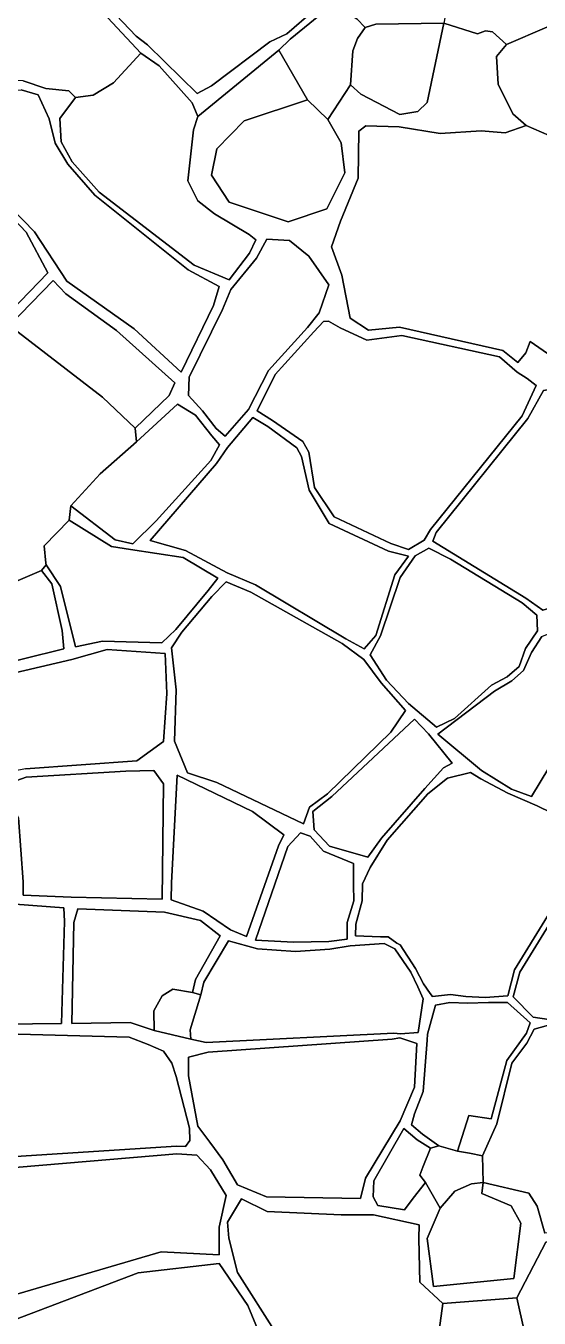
# Model space of a CAD drawing. Extents: x 542555 to 550520, y 1840485 to 1846995.
# Drawn here: x 549126.2 to 549194.6, y 1843750 to 1843922.2 of the extents above; entities that cross this region are included whole.
import ezdxf

# ---------------------------------------------------------------- set-up
doc = ezdxf.new("R2010")
doc.units = 0
doc.layers.add('Level 30', color=7, linetype='Continuous')

msp = doc.modelspace()

# ---------------------------------------------------------------- linework, layer by layer
at = {"layer": 'Level 30'}
for points in [[(549161, 1843921.12), (549164.58, 1843924.24), (549165.38, 1843925.33), (549165.05, 1843926.61), (549162.64, 1843928.91), (549141.86, 1843945.76), (549142, 1843946.82), (549138.62, 1843947.95), (549137.5, 1843947.87), (549128.04, 1843937.79), (549126.69, 1843935.82), (549126.63, 1843932.6), (549128.67, 1843931.13), (549134.74, 1843927.34), (549140.92, 1843920.81), (549142.44, 1843919.63), (549144.71, 1843917.43), (549149.06, 1843913.16), (549150.93, 1843914.18), (549158.72, 1843920.05)], [(549164.58, 1843924.24), (549161, 1843921.12), (549158.72, 1843920.05), (549150.93, 1843914.18), (549149.06, 1843913.16), (549144.71, 1843917.43), (549142.44, 1843919.63), (549140.92, 1843920.81), (549134.74, 1843927.34), (549128.67, 1843931.13), (549126.63, 1843932.6), (549126.69, 1843935.82), (549128.04, 1843937.79), (549137.5, 1843947.87), (549138.62, 1843947.95), (549142, 1843946.82), (549141.86, 1843945.76), (549162.64, 1843928.91), (549165.05, 1843926.61), (549165.38, 1843925.33)], [(549179.56, 1843941.06), (549180.69, 1843940.46), (549189.27, 1843935.11), (549189.52, 1843933.77), (549185.88, 1843928.15), (549182.54, 1843925.85), (549181.92, 1843922.52), (549172.86, 1843922.42), (549171.41, 1843921.97), (549170.29, 1843923.13), (549168.16, 1843924.48), (549166.66, 1843925.39), (549166.01, 1843926.82), (549167.54, 1843928.6), (549177.08, 1843938.53)], [(549135.2, 1843912.94), (549132.82, 1843912.63), (549131.93, 1843913.51), (549128.88, 1843913.85), (549125.86, 1843914.86), (549117.75, 1843915.01), (549115.87, 1843915.53), (549116.29, 1843917.6), (549123.69, 1843929.6), (549125.87, 1843931.42), (549127.87, 1843930.18), (549134, 1843926.65), (549141.52, 1843918.55), (549137.9, 1843914.57)], [(549166.66, 1843925.39), (549168.16, 1843924.48), (549170.29, 1843923.13), (549171.41, 1843921.97), (549170.42, 1843920.49), (549169.76, 1843918.83), (549169.45, 1843914.31), (549166.43, 1843909.71), (549163.72, 1843912.31), (549159.92, 1843918.93), (549161.45, 1843920.42), (549165.24, 1843923.49)], [(549170.85, 1843913.06), (549169.45, 1843914.31), (549169.76, 1843918.83), (549170.42, 1843920.49), (549171.41, 1843921.97), (549172.86, 1843922.42), (549181.92, 1843922.52), (549179.7, 1843911.98), (549178.42, 1843910.75), (549176.04, 1843910.35)], [(549202.8, 1843915.74), (549202.84, 1843914.75), (549199.57, 1843907.51), (549197.95, 1843906.69), (549192.85, 1843908.88), (549191.11, 1843910.46), (549189.13, 1843914.4), (549188.9, 1843918.09), (549190.26, 1843919.71), (549195.62, 1843921.98), (549199, 1843920.93), (549200.01, 1843919.14)], [(549151.36, 1843897.13), (549155.95, 1843894.39), (549156.86, 1843893.65), (549156, 1843891.9), (549153.3, 1843888.33), (549148.64, 1843890.31), (549135.98, 1843900), (549132.37, 1843904.04), (549130.93, 1843906.72), (549130.75, 1843909.83), (549132.82, 1843912.63), (549135.2, 1843912.94), (549137.9, 1843914.57), (549141.52, 1843918.55), (549143.99, 1843916.84), (549148.39, 1843911.93), (549149.12, 1843910.09), (549148.56, 1843908.31), (549147.81, 1843901.54), (549149.13, 1843898.86)], [(549151.96, 1843887.47), (549151.2, 1843884.9), (549146.91, 1843876.02), (549140.65, 1843881.83), (549131.66, 1843888.14), (549127.36, 1843894.75), (549119.84, 1843902.47), (549113.38, 1843907.45), (549114.35, 1843908.89), (549115.18, 1843911.04), (549115.82, 1843913.41), (549117.48, 1843913.61), (549125.61, 1843913.64), (549127.84, 1843912.97), (549129.31, 1843909.77), (549130.13, 1843906.54), (549131.8, 1843903.77), (549135.4, 1843899.61), (549147.84, 1843889.68)], [(549155.28, 1843909.51), (549163.72, 1843912.31), (549166.43, 1843909.71), (549168.23, 1843906.59), (549168.69, 1843902.6), (549166.33, 1843897.8), (549161.15, 1843896.07), (549153.31, 1843898.7), (549150.94, 1843902.27), (549151.68, 1843905.79)], [(549120.52, 1843900.69), (549126.26, 1843894.7), (549129.16, 1843889.28), (549123, 1843882.92), (549120.98, 1843880.65), (549116.11, 1843875.58), (549114.5, 1843873.23), (549111.42, 1843875.24), (549098.87, 1843886.07), (549094.79, 1843888.71), (549093.74, 1843889.3), (549092.89, 1843889.56), (549091.68, 1843890.21), (549095.26, 1843895.72), (549099.4, 1843900.22), (549103.8, 1843908.01), (549105.53, 1843910.36), (549107.11, 1843909.54), (549108.12, 1843908.74), (549112.61, 1843906.43)], [(549163.92, 1843891.5), (549166.58, 1843887.67), (549165.27, 1843883.94), (549163.72, 1843881.97), (549158.56, 1843876.27), (549155.9, 1843871.06), (549152.79, 1843867.5), (549151.55, 1843868.54), (549149.73, 1843870.87), (549147.87, 1843872.92), (549147.97, 1843875.39), (549152.4, 1843884.4), (549153.53, 1843887.06), (549156.95, 1843891.24), (549158.31, 1843893.77), (549161.32, 1843893.57)], [(549166.58, 1843887.67), (549163.92, 1843891.5), (549161.32, 1843893.57), (549158.31, 1843893.77), (549156.95, 1843891.24), (549153.53, 1843887.06), (549152.4, 1843884.4), (549147.97, 1843875.39), (549147.87, 1843872.92), (549149.73, 1843870.87), (549151.55, 1843868.54), (549152.79, 1843867.5), (549155.9, 1843871.06), (549158.56, 1843876.27), (549163.72, 1843881.97), (549165.27, 1843883.94)], [(549146.07, 1843874.62), (549145.33, 1843872.94), (549140.77, 1843868.56), (549136.43, 1843872.69), (549124.03, 1843882.25), (549129.87, 1843888.23), (549131.54, 1843886.49), (549138.28, 1843881.57)], [(549189.3, 1843878.08), (549191.68, 1843876.06), (549193, 1843875.18), (549194.18, 1843874.25), (549192.34, 1843870.24), (549180.13, 1843855.09), (549179.29, 1843853.66), (549177.19, 1843852.42), (549174.83, 1843853.22), (549167.31, 1843856.78), (549164.67, 1843860.67), (549163.92, 1843865.39), (549163.11, 1843866.81), (549159.06, 1843869.59), (549157.05, 1843870.9), (549159.42, 1843875.71), (549164.57, 1843881.42), (549165.89, 1843882.78), (549166.53, 1843882.85), (549168.1, 1843881.94), (549171.62, 1843880.32), (549176.32, 1843880.92)], [(549191.68, 1843876.06), (549189.3, 1843878.08), (549176.32, 1843880.92), (549171.62, 1843880.32), (549168.1, 1843881.94), (549166.53, 1843882.85), (549165.89, 1843882.78), (549164.57, 1843881.42), (549159.42, 1843875.71), (549157.05, 1843870.9), (549159.06, 1843869.59), (549163.11, 1843866.81), (549163.92, 1843865.39), (549164.67, 1843860.67), (549167.31, 1843856.78), (549174.83, 1843853.22), (549177.19, 1843852.42), (549179.29, 1843853.66), (549180.13, 1843855.09), (549192.34, 1843870.24), (549194.18, 1843874.25), (549193, 1843875.18)], [(549209.54, 1843848.91), (549203.65, 1843844.66), (549199.11, 1843844.5), (549196.48, 1843844.75), (549195.1, 1843844.34), (549192.83, 1843845.91), (549180.43, 1843853.54), (549180.86, 1843854.69), (549193.08, 1843869.85), (549195.17, 1843873.59), (549197.38, 1843873.94), (549199.72, 1843872.29), (549201.23, 1843871.01), (549202.87, 1843869.71), (549205.4, 1843867.83), (549210.24, 1843864.48), (549214.3, 1843861.2), (549217.47, 1843857.98)], [(549203.65, 1843844.66), (549209.54, 1843848.91), (549217.47, 1843857.98), (549214.3, 1843861.2), (549210.24, 1843864.48), (549205.4, 1843867.83), (549202.87, 1843869.71), (549201.23, 1843871.01), (549199.72, 1843872.29), (549197.38, 1843873.94), (549195.17, 1843873.59), (549193.08, 1843869.85), (549180.86, 1843854.69), (549180.43, 1843853.54), (549192.83, 1843845.91), (549195.1, 1843844.34), (549196.48, 1843844.75), (549199.11, 1843844.5)], [(549150.99, 1843867.55), (549152.02, 1843866.35), (549150.84, 1843864.25), (549143.57, 1843856.22), (549140.48, 1843853.19), (549138.1, 1843853.68), (549132.23, 1843858.25), (549136.12, 1843862.5), (549140.98, 1843866.74), (549146.4, 1843871.78), (549148.8, 1843870.32)], [(549162.92, 1843864.79), (549163.98, 1843860.34), (549166.64, 1843855.88), (549174.51, 1843852.21), (549177.21, 1843851.52), (549175.35, 1843849.04), (549172.84, 1843840.95), (549171.29, 1843839.18), (549168.85, 1843840.53), (549156.79, 1843847.71), (549153.03, 1843849.31), (549147.48, 1843852.26), (549142.78, 1843853.61), (549151.62, 1843863.85), (549153.06, 1843866), (549156.44, 1843869.99), (549158.46, 1843868.8), (549162.3, 1843865.94)], [(549163.98, 1843860.34), (549162.92, 1843864.79), (549162.3, 1843865.94), (549158.46, 1843868.8), (549156.44, 1843869.99), (549153.06, 1843866), (549151.62, 1843863.85), (549142.78, 1843853.61), (549147.48, 1843852.26), (549153.03, 1843849.31), (549156.79, 1843847.71), (549168.85, 1843840.53), (549171.29, 1843839.18), (549172.84, 1843840.95), (549175.35, 1843849.04), (549177.21, 1843851.52), (549174.51, 1843852.21), (549166.64, 1843855.88)], [(549151.81, 1843848.61), (549150.52, 1843846.96), (549146.19, 1843841.76), (549144.35, 1843839.96), (549136.45, 1843840.22), (549132.82, 1843839.45), (549130.84, 1843847.5), (549128.91, 1843850.37), (549128.89, 1843850.61), (549128.64, 1843852.89), (549131.97, 1843856.32), (549137.65, 1843852.81), (549140.16, 1843852.4), (549147.17, 1843851.33)], [(549194.37, 1843841.58), (549192.79, 1843839.22), (549191.95, 1843836.84), (549190.34, 1843835.46), (549188.25, 1843834.36), (549183.32, 1843829.88), (549180.91, 1843828.75), (549177.17, 1843831.9), (549174.27, 1843835), (549172.08, 1843838.4), (549173.47, 1843840.92), (549176.07, 1843848.68), (549178.08, 1843851.56), (549179.91, 1843852.59), (549182.79, 1843851.14), (549192.32, 1843845.29), (549194.27, 1843843.67)], [(549192.79, 1843839.22), (549194.37, 1843841.58), (549194.27, 1843843.67), (549192.32, 1843845.29), (549182.79, 1843851.14), (549179.91, 1843852.59), (549178.08, 1843851.56), (549176.07, 1843848.68), (549173.47, 1843840.92), (549172.08, 1843838.4), (549174.27, 1843835), (549177.17, 1843831.9), (549180.91, 1843828.75), (549183.32, 1843829.88), (549188.25, 1843834.36), (549190.34, 1843835.46), (549191.95, 1843836.84)], [(549119.14, 1843836.09), (549117.43, 1843837.98), (549115.9, 1843846.79), (549116.62, 1843848.92), (549119.77, 1843847.8), (549123.97, 1843847.73), (549128.32, 1843849.61), (549129.69, 1843847.85), (549131.06, 1843841.63), (549131.29, 1843839.16), (549120.47, 1843836.53)], [(549173.55, 1843834.65), (549176.79, 1843830.95), (549174.83, 1843828.09), (549166.41, 1843819.88), (549164.02, 1843818.11), (549163.21, 1843815.86), (549151.64, 1843821.38), (549147.75, 1843822.66), (549146.01, 1843826.88), (549146.25, 1843833.72), (549145.6, 1843839.3), (549147, 1843841.42), (549150.99, 1843846.15), (549152.89, 1843848.1), (549156.18, 1843846.71), (549168.36, 1843839.9), (549171.23, 1843837.77)], [(549176.79, 1843830.95), (549173.55, 1843834.65), (549171.23, 1843837.77), (549168.36, 1843839.9), (549156.18, 1843846.71), (549152.89, 1843848.1), (549150.99, 1843846.15), (549147, 1843841.42), (549145.6, 1843839.3), (549146.25, 1843833.72), (549146.01, 1843826.88), (549147.75, 1843822.66), (549151.64, 1843821.38), (549163.21, 1843815.86), (549164.02, 1843818.11), (549166.41, 1843819.88), (549174.83, 1843828.09)], [(549197.67, 1843840.3), (549199.08, 1843838.04), (549201.34, 1843836.02), (549202.79, 1843834.77), (549193.58, 1843819.52), (549190.89, 1843820.48), (549186.9, 1843822.97), (549181.12, 1843827.8), (549188.66, 1843833.55), (549190.94, 1843834.94), (549192.53, 1843836.31), (549193.56, 1843838.71), (549194.97, 1843840.83), (549195.91, 1843841.21)], [(549144.79, 1843838.56), (549144.99, 1843833.22), (549144.54, 1843826.85), (549141.01, 1843824.28), (549126.16, 1843823.21), (549122.69, 1843822.53), (549120.66, 1843823.98), (549118.97, 1843825.62), (549118.56, 1843826.37), (549118.49, 1843828.3), (549119.42, 1843834.1), (549121.85, 1843835.3), (549132.35, 1843837.74), (549137.03, 1843839.1)], [(549178, 1843829.83), (549179.85, 1843827.84), (549183, 1843823.97), (549181.87, 1843823.34), (549179.36, 1843820.58), (549173.58, 1843813.95), (549171.78, 1843811.43), (549166.67, 1843812.9), (549164.64, 1843815.05), (549164.46, 1843817.51), (549167, 1843819.51)], [(549179.85, 1843827.84), (549178, 1843829.83), (549167, 1843819.51), (549164.46, 1843817.51), (549164.64, 1843815.05), (549166.67, 1843812.9), (549171.78, 1843811.43), (549173.58, 1843813.95), (549179.36, 1843820.58), (549181.87, 1843823.34), (549183, 1843823.97)], [(549143.27, 1843822.97), (549144.55, 1843821.2), (549144.36, 1843805.82), (549132.27, 1843806.12), (549125.87, 1843806.38), (549125.85, 1843808.16), (549125.23, 1843816.68), (549124.32, 1843818.41), (549123.78, 1843821.2), (549126.28, 1843822.07), (549139.55, 1843822.88)], [(549144.55, 1843821.2), (549143.27, 1843822.97), (549139.55, 1843822.88), (549126.28, 1843822.07), (549123.78, 1843821.2), (549124.32, 1843818.41), (549125.23, 1843816.68), (549125.85, 1843808.16), (549125.87, 1843806.38), (549132.27, 1843806.12), (549144.36, 1843805.82)], [(549160.59, 1843814.41), (549159.87, 1843812.92), (549155.63, 1843800.84), (549153.46, 1843801.73), (549149.84, 1843804.23), (549145.56, 1843805.75), (549145.61, 1843807.99), (549146.36, 1843822.37), (549156.41, 1843817.52)], [(549159.87, 1843812.92), (549160.59, 1843814.41), (549156.41, 1843817.52), (549146.36, 1843822.37), (549145.61, 1843807.99), (549145.56, 1843805.75), (549149.84, 1843804.23), (549153.46, 1843801.73), (549155.63, 1843800.84)], [(549169, 1843802.73), (549169.01, 1843800.52), (549166.57, 1843800.2), (549161.88, 1843800.09), (549156.8, 1843800.35), (549161.12, 1843812.86), (549162.8, 1843814.65), (549164.1, 1843814.24), (549165.88, 1843812.24), (549169.85, 1843810.57), (549169.87, 1843807.72), (549169.91, 1843805.61)], [(549169.01, 1843800.52), (549169, 1843802.73), (549169.91, 1843805.61), (549169.87, 1843807.72), (549169.85, 1843810.57), (549165.88, 1843812.24), (549164.1, 1843814.24), (549162.8, 1843814.65), (549161.12, 1843812.86), (549156.8, 1843800.35), (549161.88, 1843800.09), (549166.57, 1843800.2)], [(549215.41, 1843804.76), (549212.05, 1843799.16), (549211.23, 1843796.28), (549209.37, 1843790.81), (549204.82, 1843789.99), (549202.64, 1843791.74), (549195.9, 1843789.81), (549193.8, 1843790.12), (549191.13, 1843792.82), (549192.03, 1843796.11), (549201.46, 1843811.45), (549202.66, 1843813.34), (549207.58, 1843811.32), (549209.91, 1843809.65)], [(549212.05, 1843799.16), (549215.41, 1843804.76), (549209.91, 1843809.65), (549207.58, 1843811.32), (549202.66, 1843813.34), (549201.46, 1843811.45), (549192.03, 1843796.11), (549191.13, 1843792.82), (549193.8, 1843790.12), (549195.9, 1843789.81), (549202.64, 1843791.74), (549204.82, 1843789.99), (549209.37, 1843790.81), (549211.23, 1843796.28)], [(549131.39, 1843802.84), (549130.99, 1843789.28), (549107.85, 1843788.99), (549106.13, 1843788.21), (549101.32, 1843794.17), (549102.09, 1843795.5), (549104.22, 1843799.28), (549107.12, 1843800.97), (549122.29, 1843805.1), (549124.78, 1843805.17), (549131.26, 1843804.68)], [(549130.99, 1843789.28), (549131.39, 1843802.84), (549131.26, 1843804.68), (549124.78, 1843805.17), (549122.29, 1843805.1), (549107.12, 1843800.97), (549104.22, 1843799.28), (549102.09, 1843795.5), (549101.32, 1843794.17), (549106.13, 1843788.21), (549107.85, 1843788.99)], [(549148.8, 1843795.13), (549148.42, 1843793.38), (549145.78, 1843793.86), (549144.37, 1843792.97), (549143.28, 1843790.96), (549143.3, 1843788.33), (549140.13, 1843789.39), (549132.34, 1843789.29), (549132.63, 1843802.71), (549133.15, 1843804.55), (549144.68, 1843804.1), (549149.47, 1843803), (549152.11, 1843800.96)], [(549173.96, 1843799.91), (549169.42, 1843799.61), (549166.72, 1843799.18), (549162.13, 1843798.84), (549157.08, 1843799.2), (549153.22, 1843800.28), (549149.92, 1843794.78), (549149.52, 1843793.1), (549148.42, 1843793.38), (549148.8, 1843795.13), (549152.11, 1843800.96), (549149.47, 1843803), (549144.68, 1843804.1), (549133.15, 1843804.55), (549132.63, 1843802.71), (549132.34, 1843789.29), (549140.13, 1843789.39), (549143.3, 1843788.33), (549148.21, 1843787.19), (549150.23, 1843786.75), (549175.23, 1843787.99), (549176.14, 1843787.89), (549178.5, 1843788.09), (549179.14, 1843792.57), (549178.43, 1843794.15), (549177.52, 1843796.11), (549175.38, 1843799.21)], [(549169.42, 1843799.61), (549173.96, 1843799.91), (549175.38, 1843799.21), (549177.52, 1843796.11), (549178.43, 1843794.15), (549179.14, 1843792.57), (549178.5, 1843788.09), (549176.14, 1843787.89), (549175.23, 1843787.99), (549150.23, 1843786.75), (549148.21, 1843787.19), (549148.12, 1843788.41), (549149.52, 1843793.1), (549149.92, 1843794.78), (549153.22, 1843800.28), (549157.08, 1843799.2), (549162.13, 1843798.84), (549166.72, 1843799.18)], [(549148.12, 1843788.41), (549148.21, 1843787.19), (549143.3, 1843788.33), (549143.28, 1843790.96), (549144.37, 1843792.97), (549145.78, 1843793.86), (549148.42, 1843793.38), (549149.52, 1843793.1)], [(549190.29, 1843784.35), (549188.22, 1843776.56), (549185.21, 1843777.03), (549183.73, 1843772.25), (549181.24, 1843772.99), (549179.07, 1843774.51), (549177.58, 1843775.76), (549177.98, 1843777.24), (549179.13, 1843780.21), (549179.69, 1843787.06), (549179.71, 1843787.86), (549180.77, 1843791.73), (549182.68, 1843792.07), (549185.04, 1843791.98), (549187.85, 1843792.05), (549190.36, 1843792.08), (549193.39, 1843789.37), (549192.93, 1843787.97)], [(549210.21, 1843776.7), (549209.9, 1843775.25), (549205.82, 1843767.82), (549204.79, 1843765.2), (549198.64, 1843761.67), (549195.37, 1843761.32), (549194.31, 1843764.95), (549193.21, 1843766.65), (549187.15, 1843768.1), (549187.06, 1843771.66), (549188.98, 1843775.89), (549190.97, 1843783.99), (549192.97, 1843786.64), (549193.95, 1843788.5), (549202.23, 1843790.82), (549204.59, 1843789.05), (549207.08, 1843787.81), (549208.33, 1843784.11)], [(549147.47, 1843772.89), (549146.3, 1843772.92), (549115.89, 1843770.99), (549113.36, 1843775.16), (549110.61, 1843778.41), (549106.49, 1843787.21), (549108.71, 1843788.3), (549140, 1843787.43), (549142.52, 1843786.45), (549144.57, 1843785.6), (549145.65, 1843783.99), (549146.26, 1843782.2), (549148.03, 1843775.32), (549148.06, 1843773.66)], [(549146.3, 1843772.92), (549147.47, 1843772.89), (549148.06, 1843773.66), (549148.03, 1843775.32), (549146.26, 1843782.2), (549145.65, 1843783.99), (549144.57, 1843785.6), (549142.52, 1843786.45), (549140, 1843787.43), (549108.71, 1843788.3), (549106.49, 1843787.21), (549110.61, 1843778.41), (549113.36, 1843775.16), (549115.89, 1843770.99)], [(549178.3, 1843786.6), (549178.01, 1843780.79), (549176.09, 1843776.28), (549171.47, 1843768.68), (549170.79, 1843765.94), (549158.26, 1843766.16), (549154.42, 1843767.79), (549152.46, 1843771.11), (549150.72, 1843773.47), (549149.14, 1843775.58), (549147.89, 1843782.28), (549147.9, 1843784.8), (549150.51, 1843785.44), (549175, 1843787.2), (549176.04, 1843787.34)], [(549178.01, 1843780.79), (549178.3, 1843786.6), (549176.04, 1843787.34), (549175, 1843787.2), (549150.51, 1843785.44), (549147.9, 1843784.8), (549147.89, 1843782.28), (549149.14, 1843775.58), (549150.72, 1843773.47), (549152.46, 1843771.11), (549154.42, 1843767.79), (549158.26, 1843766.16), (549170.79, 1843765.94), (549171.47, 1843768.68), (549176.09, 1843776.28)], [(549178.7, 1843769.07), (549179.46, 1843768.1), (549177.82, 1843766.02), (549176.64, 1843764.43), (549173.11, 1843765.01), (549172.48, 1843766.16), (549172.59, 1843768.3), (549176.55, 1843775.27), (549178.33, 1843773.77), (549180.13, 1843772.65), (549179.1, 1843770.11)], [(549150.82, 1843769.76), (549152.89, 1843766.37), (549151.97, 1843762.13), (549151.99, 1843758.45), (549144.23, 1843758.87), (549120.12, 1843751.77), (549114.73, 1843760.88), (549113.65, 1843765.67), (549115.73, 1843767.03), (549116.37, 1843769.38), (549146.31, 1843771.91), (549148.99, 1843771.75)], [(549152.89, 1843766.37), (549150.82, 1843769.76), (549148.99, 1843771.75), (549146.31, 1843771.91), (549116.37, 1843769.38), (549115.73, 1843767.03), (549113.65, 1843765.67), (549114.73, 1843760.88), (549120.12, 1843751.77), (549144.23, 1843758.87), (549151.99, 1843758.45), (549151.97, 1843762.13)], [(549187.06, 1843771.66), (549187.15, 1843768.1), (549185.58, 1843767.93), (549183.38, 1843766.92), (549181.43, 1843764.65), (549179.46, 1843768.1), (549178.7, 1843769.07), (549179.1, 1843770.11), (549180.13, 1843772.65), (549181.24, 1843772.99), (549183.73, 1843772.25), (549185.3, 1843772)], [(549187.15, 1843768.1), (549186.98, 1843766.64), (549190.87, 1843764.98), (549192.16, 1843762.69), (549191.21, 1843755.3), (549180.51, 1843754.24), (549179.68, 1843760.62), (549181.43, 1843764.65), (549183.38, 1843766.92), (549185.58, 1843767.93)], [(549181.78, 1843751.98), (549181.13, 1843747.4), (549183.32, 1843744.19), (549182.19, 1843742.32), (549180.81, 1843739.37), (549178.44, 1843738.37), (549165.49, 1843745.01), (549159.63, 1843747.92), (549154.42, 1843756.11), (549153.24, 1843760.65), (549153.09, 1843762.8), (549154.93, 1843765.91), (549158.37, 1843764.23), (549168.24, 1843763.8), (549172.51, 1843763.8), (549178.62, 1843762.44), (549178.57, 1843760.62), (549178.69, 1843754.82)], [(549206.02, 1843763.26), (549207.79, 1843762.35), (549213.42, 1843760.25), (549217.73, 1843753.59), (549215.37, 1843748.88), (549210.19, 1843748.5), (549197.07, 1843745.35), (549192.64, 1843748.13), (549191.63, 1843752.73), (549195.48, 1843760.13), (549198.28, 1843760.78), (549204.3, 1843763.83)], [(549157.37, 1843747.85), (549153.39, 1843744.04), (549153.65, 1843742.46), (549153.83, 1843740.75), (549151.72, 1843738.22), (549147.33, 1843735.8), (549140.28, 1843731.07), (549140.03, 1843726.16), (549132.92, 1843730.81), (549127.64, 1843731.92), (549126.31, 1843732.05), (549123.54, 1843741.75), (549123.05, 1843746.14), (549124.71, 1843749.8), (549141.17, 1843756.07), (549151.96, 1843757.29), (549155.78, 1843751.68)], [(549217.04, 1843749.42), (549218.17, 1843748.41), (549215.09, 1843739.17), (549214.47, 1843738.01), (549210.73, 1843739.72), (549207.51, 1843738.71), (549201.7, 1843734.72), (549197.17, 1843737.74), (549193.35, 1843736.46), (549189.71, 1843738.95), (549189.91, 1843739.9), (549184.75, 1843743.79), (549183.32, 1843744.19), (549181.13, 1843747.4), (549181.78, 1843751.98), (549191.63, 1843752.73), (549192.64, 1843748.13), (549197.07, 1843745.35), (549210.19, 1843748.5), (549215.37, 1843748.88)]]:
    msp.add_lwpolyline(points, close=True, dxfattribs=at)
for points in [[(549165.24, 1843923.49), (549161.45, 1843920.42), (549159.92, 1843918.93), (549149.12, 1843910.09), (549148.39, 1843911.93), (549143.99, 1843916.84), (549141.52, 1843918.55), (549134, 1843926.65)], [(549125.86, 1843914.86), (549128.88, 1843913.85), (549131.93, 1843913.51), (549132.82, 1843912.63), (549130.75, 1843909.83), (549130.93, 1843906.72), (549132.37, 1843904.04), (549135.98, 1843900), (549148.64, 1843890.31), (549153.3, 1843888.33), (549156, 1843891.9), (549156.86, 1843893.65), (549155.95, 1843894.39), (549151.36, 1843897.13), (549149.13, 1843898.86), (549147.81, 1843901.54), (549148.56, 1843908.31), (549149.12, 1843910.09), (549159.92, 1843918.93), (549163.72, 1843912.31), (549155.28, 1843909.51), (549151.68, 1843905.79), (549150.94, 1843902.27), (549153.31, 1843898.7), (549161.15, 1843896.07), (549166.33, 1843897.8), (549168.69, 1843902.6), (549168.23, 1843906.59), (549166.43, 1843909.71), (549169.45, 1843914.31), (549170.85, 1843913.06), (549176.04, 1843910.35), (549178.42, 1843910.75), (549179.7, 1843911.98), (549181.92, 1843922.52), (549186.39, 1843921.1), (549187.44, 1843921.5), (549188.4, 1843921.37), (549190.26, 1843919.71), (549188.9, 1843918.09), (549189.13, 1843914.4), (549191.11, 1843910.46), (549192.85, 1843908.88), (549190.07, 1843907.92), (549186.86, 1843908.21), (549181.42, 1843907.82), (549175.96, 1843908.73), (549171.49, 1843908.86), (549170.58, 1843908.16), (549170.47, 1843901.9), (549168.12, 1843896.16), (549166.93, 1843892.73), (549168.29, 1843888.96), (549169.43, 1843883.22), (549171.86, 1843881.63), (549175.98, 1843882.03), (549189.76, 1843878.94), (549191.76, 1843877.33), (549192.84, 1843878.63), (549193.42, 1843880.13), (549198.14, 1843876.86)], [(549206.93, 1843922.31), (549207.15, 1843920.52), (549207.31, 1843919.81), (549206.66, 1843917.93), (549205.95, 1843917.3), (549202.8, 1843915.74), (549200.01, 1843919.14), (549199, 1843920.93), (549195.62, 1843921.98), (549190.26, 1843919.71), (549188.4, 1843921.37), (549187.44, 1843921.5), (549186.39, 1843921.1), (549181.92, 1843922.52)], [(549119.84, 1843902.47), (549127.36, 1843894.75), (549131.66, 1843888.14), (549140.65, 1843881.83), (549146.91, 1843876.02), (549151.2, 1843884.9), (549151.96, 1843887.47), (549147.84, 1843889.68), (549135.4, 1843899.61), (549131.8, 1843903.77), (549130.13, 1843906.54), (549129.31, 1843909.77), (549127.84, 1843912.97), (549125.61, 1843913.64)], [(549198.14, 1843876.86), (549193.42, 1843880.13), (549192.84, 1843878.63), (549191.76, 1843877.33), (549189.76, 1843878.94), (549175.98, 1843882.03), (549171.86, 1843881.63), (549169.43, 1843883.22), (549168.29, 1843888.96), (549166.93, 1843892.73), (549168.12, 1843896.16), (549170.47, 1843901.9), (549170.58, 1843908.16), (549171.49, 1843908.86), (549175.96, 1843908.73), (549181.42, 1843907.82), (549186.86, 1843908.21), (549190.07, 1843907.92), (549192.85, 1843908.88), (549197.95, 1843906.69)], [(549123, 1843882.92), (549129.16, 1843889.28), (549126.26, 1843894.7), (549120.52, 1843900.69)], [(549120.47, 1843836.53), (549131.29, 1843839.16), (549131.06, 1843841.63), (549129.69, 1843847.85), (549128.32, 1843849.61), (549128.91, 1843850.37), (549130.84, 1843847.5), (549132.82, 1843839.45), (549136.45, 1843840.22), (549144.35, 1843839.96), (549146.19, 1843841.76), (549150.52, 1843846.96), (549151.81, 1843848.61), (549147.17, 1843851.33), (549140.16, 1843852.4), (549137.65, 1843852.81), (549131.97, 1843856.32), (549132.23, 1843858.25), (549138.1, 1843853.68), (549140.48, 1843853.19), (549143.57, 1843856.22), (549150.84, 1843864.25), (549152.02, 1843866.35), (549150.99, 1843867.55), (549148.8, 1843870.32), (549146.4, 1843871.78), (549140.98, 1843866.74), (549140.77, 1843868.56), (549145.33, 1843872.94), (549146.07, 1843874.62), (549138.28, 1843881.57), (549131.54, 1843886.49), (549129.87, 1843888.23), (549124.03, 1843882.25)], [(549124.03, 1843882.25), (549136.43, 1843872.69), (549140.77, 1843868.56), (549140.98, 1843866.74), (549136.12, 1843862.5), (549132.23, 1843858.25), (549131.97, 1843856.32), (549128.64, 1843852.89), (549128.89, 1843850.61), (549128.91, 1843850.37), (549128.32, 1843849.61), (549123.97, 1843847.73)], [(549194.97, 1843840.83), (549193.56, 1843838.71), (549192.53, 1843836.31), (549190.94, 1843834.94), (549188.66, 1843833.55), (549181.12, 1843827.8), (549186.9, 1843822.97), (549190.89, 1843820.48), (549193.58, 1843819.52), (549202.79, 1843834.77)], [(549126.16, 1843823.21), (549141.01, 1843824.28), (549144.54, 1843826.85), (549144.99, 1843833.22), (549144.79, 1843838.56), (549137.03, 1843839.1), (549132.35, 1843837.74), (549121.85, 1843835.3)], [(549200.44, 1843811.29), (549191.33, 1843796.41), (549190.42, 1843792.97), (549187.41, 1843792.74), (549184.84, 1843792.88), (549182.79, 1843793.14), (549180.37, 1843792.87), (549180.08, 1843793.26), (549179.2, 1843794.56), (549178.11, 1843796.61), (549176.08, 1843799.77), (549175.63, 1843799.99), (549174.48, 1843800.82), (549173.45, 1843800.83), (549170.14, 1843800.94), (549170.19, 1843802.5), (549171.02, 1843805.63), (549171.06, 1843807.89), (549172.07, 1843810.07), (549174.34, 1843813.68), (549179.78, 1843819.87), (549182.37, 1843821.94), (549185.43, 1843822.72), (549186.84, 1843821.85), (549190.43, 1843819.94), (549194.33, 1843818.28), (549201.69, 1843814.65)], [(549201.69, 1843814.65), (549194.33, 1843818.28), (549190.43, 1843819.94), (549186.84, 1843821.85), (549185.43, 1843822.72), (549182.37, 1843821.94), (549179.78, 1843819.87), (549174.34, 1843813.68), (549172.07, 1843810.07), (549171.06, 1843807.89), (549171.02, 1843805.63), (549170.19, 1843802.5), (549170.14, 1843800.94), (549173.45, 1843800.83), (549174.48, 1843800.82), (549175.63, 1843799.99), (549176.08, 1843799.77), (549178.11, 1843796.61), (549179.2, 1843794.56), (549180.08, 1843793.26), (549180.37, 1843792.87), (549182.79, 1843793.14), (549184.84, 1843792.88), (549187.41, 1843792.74), (549190.42, 1843792.97), (549191.33, 1843796.41), (549200.44, 1843811.29)], [(549202.23, 1843790.82), (549193.95, 1843788.5), (549192.97, 1843786.64), (549190.97, 1843783.99), (549188.98, 1843775.89), (549187.06, 1843771.66), (549185.3, 1843772), (549183.73, 1843772.25), (549185.21, 1843777.03), (549188.22, 1843776.56), (549190.29, 1843784.35), (549192.93, 1843787.97), (549193.39, 1843789.37), (549190.36, 1843792.08), (549187.85, 1843792.05), (549185.04, 1843791.98), (549182.68, 1843792.07), (549180.77, 1843791.73), (549179.71, 1843787.86), (549179.69, 1843787.06), (549179.13, 1843780.21), (549177.98, 1843777.24), (549177.58, 1843775.76), (549179.07, 1843774.51), (549181.24, 1843772.99), (549180.13, 1843772.65), (549178.33, 1843773.77), (549176.55, 1843775.27), (549172.59, 1843768.3), (549172.48, 1843766.16), (549173.11, 1843765.01), (549176.64, 1843764.43), (549177.82, 1843766.02), (549179.46, 1843768.1), (549181.43, 1843764.65), (549179.68, 1843760.62), (549180.51, 1843754.24), (549191.21, 1843755.3), (549192.16, 1843762.69), (549190.87, 1843764.98), (549186.98, 1843766.64), (549187.15, 1843768.1), (549193.21, 1843766.65), (549194.31, 1843764.95), (549195.37, 1843761.32)], [(549215.37, 1843748.88), (549217.73, 1843753.59), (549213.42, 1843760.25), (549207.79, 1843762.35), (549206.02, 1843763.26), (549204.3, 1843763.83), (549198.28, 1843760.78), (549195.48, 1843760.13), (549191.63, 1843752.73), (549181.78, 1843751.98), (549178.69, 1843754.82), (549178.57, 1843760.62), (549178.62, 1843762.44), (549172.51, 1843763.8), (549168.24, 1843763.8), (549158.37, 1843764.23), (549154.93, 1843765.91), (549153.09, 1843762.8), (549153.24, 1843760.65), (549154.42, 1843756.11), (549159.63, 1843747.92)], [(549157.37, 1843747.85), (549155.78, 1843751.68), (549151.96, 1843757.29), (549141.17, 1843756.07), (549124.71, 1843749.8)]]:
    msp.add_lwpolyline(points, dxfattribs=at)

doc.saveas('drawing.dxf')
